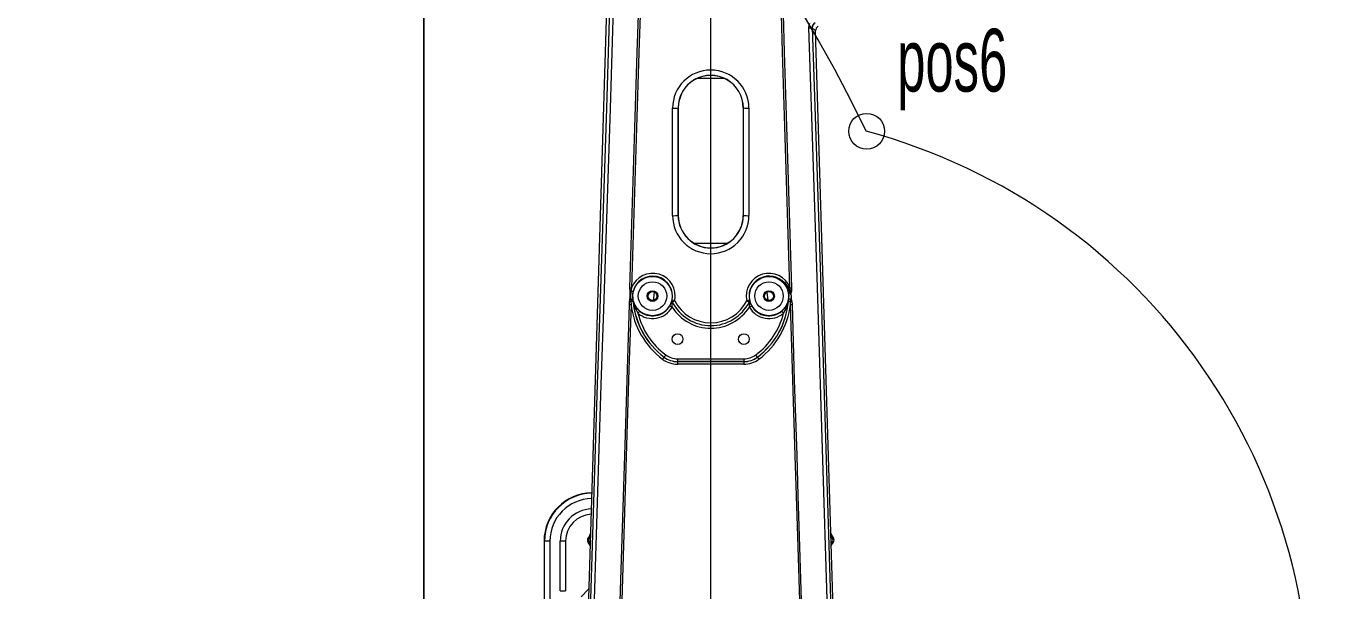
# Model space of a CAD drawing. Header units: millimetres. Extents: x 20 to 768, y 29 to 540.
# Drawn here: x 164.8 to 237.7, y 385.2 to 416.7 of the extents above; entities that cross this region are included whole.
import ezdxf

# ---------------------------------------------------------------- set-up
doc = ezdxf.new("R2010")
doc.units = ezdxf.units.MM
doc.linetypes.add('CENTERX2', pattern=[20.32, 12.7, -2.54, 2.54, -2.54])
doc.styles.add('SLDTEXTSTYLE0', font='TXT', dxfattribs={"width": 0.605})
doc.dimstyles.new('SLDDIMSTYLE0', dxfattribs={"dimtxt": 3.5, "dimasz": 3.5, "dimexe": 0, "dimexo": 0.0625, "dimgap": 0.875, "dimtad": 1, "dimtoh": 1, "dimlfac": 10, "dimrnd": 1e-09, "dimzin": 12, "dimdsep": 46, "dimtxsty": 'SLDTEXTSTYLE0', "dimsah": 1, "dimcen": 0.09, "dimadec": 0, "dimazin": 0, "dimtfac": 1, "dimtdec": 3, "dimtofl": 0, "dimtmove": 0, "dimatfit": 3, "dimfxl": 1, "dimfrac": 2, "dimtolj": 1, "dimtzin": 12, "dimarcsym": 0})

# ---------------------------------------------------------------- blocks, each defined once
blk = doc.blocks.new('Block3')
at = {"color": 7, "linetype": 'Continuous', "lineweight": 0, "insert": (562.37, 1324.94), "char_height": 35, "attachment_point": 1, "style": 'SLDTEXTSTYLE0'}
blk.add_mtext('pos6', dxfattribs=at)
blk = doc.blocks.new('*D11')
at = {"color": 7, "linetype": 'Continuous', "lineweight": 0, "transparency": 16777216}
for p, q in [((203.003, 512.502), (355.828, 512.502)), ((354.328, 252.399), (354.328, 512.502)), ((232.505, 252.399), (355.828, 252.399))]:
    blk.add_line(p, q, dxfattribs=at)
for points in [[(354.328, 512.502), (353.79, 509.002), (354.867, 509.002)], [(354.328, 252.399), (354.867, 255.899), (353.79, 255.899)]]:
    blk.add_solid(points, dxfattribs=at)
at = {"color": 7, "linetype": 'Continuous', "lineweight": 0, "transparency": 16777216, "insert": (349.816, 377.113), "char_height": 3.5, "attachment_point": 1, "rotation": 90, "style": 'SLDTEXTSTYLE0'}
blk.add_mtext('2601', dxfattribs=at)
blk = doc.blocks.new('SW_CENTERMARKSYMBOL_0')
at = {"color": 0, "linetype": 'Continuous', "lineweight": 0}
blk.add_line((0, 0.7), (0, 78.496), dxfattribs=at)

msp = doc.modelspace()

# ---------------------------------------------------------------- linework, layer by layer
at = {"color": 7, "linetype": 'Continuous', "lineweight": 0}
for p, q in [((187.001279, 333.205902), (187.001279, 466.742915)), ((187.001279, 466.742915), (187.002615, 330.445315)), ((187.002615, 330.445315), (187.001279, 466.742915))]:
    msp.add_line(p, q, dxfattribs=at)
at = {"color": 7, "linetype": 'Continuous', "lineweight": 15}
for p, q in [((197.654099, 432.715222), (196.005874, 378.715211)), ((208.849332, 416.392926), (208.668199, 416.56861)), ((209.999357, 378.715211), (208.849332, 416.392926)), ((200.870855, 406.088707), (200.870855, 412.088707)), ((201.18345, 412.101683), (201.18345, 406.101683)), ((201.192184, 412.101671), (201.18345, 412.101683)), ((201.192184, 412.101671), (201.192367, 412.102136)), ((201.192184, 406.101671), (201.192184, 412.101671)), ((201.192367, 406.102136), (201.192367, 412.102136)), ((204.812863, 412.102136), (204.812863, 406.102136)), ((204.813047, 412.101671), (204.812863, 412.102136)), ((204.813047, 412.101671), (204.82178, 412.101683)), ((204.813047, 412.101671), (204.813047, 406.101671)), ((204.82178, 406.101683), (204.82178, 412.101683)), ((205.134375, 412.088707), (205.134375, 406.088707)), ((201.192184, 406.101671), (201.18345, 406.101683)), ((201.192367, 406.102136), (201.192184, 406.101671)), ((204.812863, 406.102136), (204.813047, 406.101671)), ((204.813047, 406.101671), (204.82178, 406.101683)), ((198.502755, 401.894346), (198.495921, 402.069923)), ((198.502754, 401.894358), (198.55199, 401.900211)), ((198.506072, 401.862696), (198.502755, 401.894346)), ((198.506072, 401.862696), (198.547854, 401.866707)), ((198.551993, 401.900217), (198.547854, 401.866707)), ((198.583552, 402.066156), (198.551991, 401.900223)), ((198.665298, 401.863268), (198.658353, 401.832906)), ((207.478393, 401.75502), (207.485001, 401.530591)), ((198.466759, 401.130775), (198.473827, 401.295772)), ((198.473827, 401.295772), (198.474133, 401.30001)), ((198.474133, 401.30001), (198.487223, 401.398441)), ((198.487223, 401.398441), (198.491047, 401.42059)), ((198.487223, 401.398441), (198.53602, 401.388022)), ((198.491047, 401.42059), (198.534516, 401.412001)), ((198.534516, 401.412001), (198.536027, 401.388022)), ((198.53602, 401.388016), (198.545386, 401.292208)), ((198.545386, 401.292208), (198.545284, 401.290795)), ((198.545284, 401.290795), (198.554236, 401.127097)), ((198.647241, 401.426336), (198.650924, 401.404378)), ((198.650924, 401.404378), (198.669065, 401.321033)), ((207.451202, 401.12879), (207.46016, 401.290777)), ((207.46016, 401.290777), (207.460065, 401.292154)), ((207.531765, 401.299694), (207.53205, 401.295576)), ((207.53205, 401.295576), (207.538682, 401.132313)), ((200.398019, 398.193833), (200.40039, 398.197004)), ((201.152615, 398.096505), (201.152615, 397.946599)), ((201.152615, 398.096505), (204.852615, 398.096505)), ((204.852615, 397.946599), (201.152615, 397.946599)), ((201.152615, 397.943691), (201.152615, 397.946599)), ((204.852615, 398.096505), (204.852615, 397.946599)), ((204.852615, 397.943691), (204.852615, 397.946599)), ((205.607211, 398.193833), (205.604841, 398.197004)), ((193.703302, 387.927428), (193.703302, 370.810458)), ((193.703987, 387.927428), (193.703987, 370.810458)), ((193.703987, 387.927428), (193.727022, 387.927428)), ((193.727022, 381.749064), (193.727022, 387.927428)), ((194.026611, 387.927428), (193.727022, 387.927428)), ((194.026611, 387.927428), (194.026611, 381.749064)), ((194.602615, 385.15372), (194.602615, 387.927428)), ((194.902616, 387.927428), (194.602615, 387.927428)), ((194.902616, 387.927428), (194.902616, 385.15372)), ((196.211436, 387.871018), (196.15728, 387.869683)), ((196.279751, 387.688115), (196.15728, 387.869683)), ((209.72548, 387.688115), (209.847951, 387.869683)), ((209.847951, 387.869683), (209.793795, 387.871018)), ((194.602615, 385.15372), (194.902616, 385.15372))]:
    msp.add_line(p, q, dxfattribs=at)
at = {"color": 8, "linetype": 'Continuous', "lineweight": 15}
for p, q in [((206.136438, 401.820281), (206.189956, 401.361886)), ((193.703987, 387.927428), (193.703302, 387.927428)), ((196.282134, 387.766203), (196.211436, 387.871018)), ((209.793795, 387.871018), (209.723097, 387.766203))]:
    msp.add_line(p, q, dxfattribs=at)
at = {"color": 7, "linetype": 'Continuous', "lineweight": 15, "flags": 128}
for points in [[(198.111725, 435.36748), (198.09371, 434.779814), (198.020171, 432.380942), (197.907913, 428.70141), (197.795648, 425.021652), (197.68177, 421.342555), (197.564674, 417.664984), (197.381212, 412.065539), (197.19551, 406.467983), (197.009624, 400.870606), (196.873584, 396.675703), (196.742501, 392.478165), (196.484427, 384.072444)], [(196.299437, 384.089479), (196.557028, 392.484632), (196.688194, 396.688387), (196.824321, 400.889495), (197.010049, 406.485757), (197.195599, 412.082192), (197.37895, 417.680505), (197.504944, 421.640566), (197.627386, 425.602284), (197.748077, 429.564706), (197.868819, 433.526877)], [(198.495921, 402.069923), (198.771394, 410.987899), (198.901777, 415.19005), (198.965613, 417.29177), (199.030708, 419.394341)], [(199.121023, 419.391093), (199.055719, 417.288652), (198.99162, 415.187076), (198.860511, 410.984132), (198.583552, 402.066156)], [(207.423736, 402.060834), (207.142934, 411.055634), (207.013312, 415.222183), (206.947866, 417.306033), (206.883748, 419.390825)], [(206.974067, 419.394037), (207.037964, 417.309705), (207.103121, 415.226308), (207.232053, 411.059591), (207.511361, 402.064458)], [(208.476579, 416.561231), (208.498317, 416.741404), (208.535041, 416.837105)], [(209.520803, 384.072468), (209.244379, 393.077418), (209.150621, 396.077851), (209.054169, 399.077347), (208.955711, 402.075234), (208.658026, 411.072192), (208.476579, 416.561231)], [(208.662225, 416.578809), (208.843535, 411.090824), (209.141116, 402.091709), (209.239608, 399.090526), (209.336077, 396.087727), (209.42986, 393.083999), (209.705792, 384.089497)], [(205.927324, 402.665845), (206.222632, 402.7172), (206.616188, 402.666995), (206.970709, 402.489063), (207.123487, 402.355817), (207.252382, 402.198956), (207.359294, 402.011511), (207.400396, 401.91187), (207.433526, 401.809189), (207.448599, 401.754823), (207.452753, 401.741377), (207.455425, 401.734898), (207.456016, 401.733896), (207.456763, 401.732966), (207.457185, 401.732633), (207.45759, 401.732466), (207.457919, 401.732454), (207.458234, 401.732561), (207.458606, 401.732859), (207.45912, 401.733622), (207.460162, 401.736811), (207.461767, 401.750097), (207.462001, 401.803443), (207.434518, 402.015385), (207.423736, 402.060834)], [(207.478393, 401.75502), (207.476038, 401.718149), (207.47251, 401.70801), (207.46866, 401.702216), (207.465032, 401.699189), (207.46156, 401.697853), (207.457912, 401.697865), (207.454665, 401.699063), (207.45026, 401.702652), (207.444844, 401.711115), (207.434329, 401.750627), (207.42147, 401.83166), (207.397134, 401.9079), (207.308259, 402.040538), (207.216082, 402.172288)], [(198.658353, 401.832906), (198.638932, 401.708397), (198.647241, 401.426336)], [(207.511361, 402.064458), (207.503804, 401.882324), (207.478393, 401.75502)], [(197.93649, 384.003571), (198.241437, 393.877843), (198.35361, 397.504553), (198.466759, 401.130775)], [(198.554236, 401.127097), (198.440382, 397.503129), (198.327351, 393.875078), (198.02076, 384.001699)], [(198.669065, 401.321033), (198.671228, 401.321426), (198.672938, 401.321736)], [(198.677175, 401.297078), (198.67546, 401.296786), (198.673291, 401.296422)], [(199.03558, 400.760546), (199.033145, 400.757685), (199.027225, 400.750747), (199.01804, 400.739971), (199.005925, 400.725761), (198.991326, 400.708637), (198.97478, 400.689224), (198.956895, 400.668243), (198.938326, 400.646463)], [(200.716683, 401.061121), (200.719957, 401.059285), (200.727916, 401.054821), (200.740266, 401.047895), (200.756554, 401.038763), (200.776182, 401.02776), (200.798429, 401.015285), (200.822477, 401.001802), (200.847442, 400.987807)], [(205.157789, 400.987807), (205.182755, 401.001802), (205.206802, 401.015285), (205.229048, 401.02776), (205.248678, 401.038763), (205.264966, 401.047895), (205.277316, 401.054821), (205.285273, 401.059285), (205.288547, 401.061121)], [(206.969651, 400.760546), (207.13616, 400.935564), (207.289108, 401.202032), (207.308009, 401.251319), (207.322654, 401.294187), (207.327995, 401.310536), (207.331195, 401.31971), (207.332292, 401.321736)], [(207.066904, 400.646463), (207.048337, 400.668243), (207.030451, 400.689224), (207.013905, 400.708637), (206.999306, 400.725761), (206.987192, 400.739971), (206.978005, 400.750747), (206.972086, 400.757685), (206.969651, 400.760546)], [(207.066904, 400.646463), (207.186591, 400.858793), (207.29714, 401.163718), (207.310819, 401.218781), (207.321368, 401.266453), (207.325163, 401.284602), (207.327372, 401.294795), (207.327884, 401.296732), (207.328057, 401.297078)], [(207.33194, 401.296422), (207.329771, 401.296786), (207.328057, 401.297078)], [(207.332292, 401.321736), (207.334003, 401.321426), (207.336165, 401.321033)], [(207.336165, 401.321033), (207.356477, 401.416996), (207.358269, 401.428136)], [(207.984473, 384.001652), (207.853588, 388.208172), (207.783457, 390.45941), (207.711619, 392.710593), (207.578741, 396.920791), (207.451202, 401.12879)], [(207.538682, 401.132313), (207.665354, 396.923921), (207.797335, 392.713329), (207.868787, 390.462044), (207.938537, 388.21089), (208.06874, 384.003613)], [(200.40039, 398.197004), (200.40264, 398.200008), (200.408108, 398.20731), (200.416595, 398.218647), (200.427787, 398.23359), (200.441274, 398.251608), (200.45656, 398.272023), (200.473085, 398.294088), (200.490239, 398.317)], [(201.152615, 397.943691), (203.001352, 397.944883), (204.852615, 397.943691)], [(204.847084, 397.798082), (204.547256, 397.79844), (203.347385, 397.799239), (201.158146, 397.798082)], [(205.514993, 398.317), (205.532147, 398.294088), (205.548671, 398.272023), (205.563958, 398.251608), (205.577445, 398.23359), (205.588637, 398.218647), (205.597123, 398.20731), (205.602592, 398.200008), (205.604841, 398.197004)], [(196.152679, 388.086084), (196.168842, 388.085756), (196.205476, 388.085166)], [(209.799754, 388.085166), (209.815883, 388.085404), (209.852551, 388.086084)], [(195.778853, 384.82441), (196.172587, 385.247812), (196.206304, 385.281781)]]:
    msp.add_lwpolyline(points, dxfattribs=at)
at = {"color": 8, "linetype": 'Continuous', "lineweight": 15, "flags": 128}
for points in [[(203.751114, 413.744429), (203.593482, 413.744328), (202.252178, 413.744614)], [(202.076699, 404.546276), (202.41175, 404.546485), (203.917226, 404.546169)], [(199.813965, 401.364222), (199.820292, 401.478091), (199.866144, 401.81987)], [(196.205476, 388.085166), (196.27189, 388.205543), (196.297112, 388.256893)], [(196.290325, 388.034561), (196.283589, 388.038579), (196.257821, 388.053951), (196.236436, 388.0667), (196.220222, 388.076374), (196.209774, 388.082603), (196.205476, 388.085166)], [(196.286887, 387.921909), (196.286838, 387.921873), (196.261963, 387.905094), (196.241321, 387.891171), (196.22567, 387.880615), (196.215585, 387.873814), (196.211436, 387.871018)], [(209.70812, 388.256893), (209.733341, 388.205543), (209.799754, 388.085166)], [(209.799754, 388.085166), (209.795457, 388.082603), (209.78501, 388.076374), (209.768794, 388.0667), (209.747411, 388.053951), (209.721641, 388.038579), (209.714906, 388.034561)], [(209.793795, 387.871018), (209.789647, 387.873814), (209.77956, 387.880615), (209.76391, 387.891171), (209.743269, 387.905094), (209.718394, 387.921873), (209.718343, 387.921909)]]:
    msp.add_lwpolyline(points, dxfattribs=at)
at = {"color": 7, "linetype": 'Continuous', "lineweight": 15}
for centre, radius in [((211.701843, 410.79515), 1), ((199.752615, 401.601652), 1.095983), ((199.752615, 401.601652), 0.796166), ((206.252615, 401.601652), 1.095983), ((206.252615, 401.601652), 0.796166), ((199.752615, 401.601652), 0.3), ((199.752615, 401.601652), 0.25), ((206.252615, 401.601652), 0.3), ((206.252615, 401.601652), 0.25), ((201.152615, 399.201652), 0.3), ((204.852615, 399.201652), 0.3)]:
    msp.add_circle(centre, radius, dxfattribs=at)
at = {"color": 7, "linetype": 'CENTERX2', "lineweight": 0}
for centre, radius, start, end in [((203.002615, 378.501652), 134, 299.41474731, 180), ((203.002615, 378.501652), 130.743499, 314.29658528, 194.29658528), ((143.997116, 378.501652), 74.9945, 25.50539372, 205.5)]:
    msp.add_arc(centre, radius, start, end, dxfattribs=at)
at = {"color": 7, "linetype": 'Continuous', "lineweight": 15}
for centre, radius, start, end in [((208.927071, 416.596381), 0.265428, 111.50713183, 183.79604615), ((208.968667, 416.576771), 0.300579, 117.52469843, 181.55578406), ((208.470879, 417.610582), 1.049367, 270.3112149, 280.50633406), ((203.002615, 412.078954), 2.131782, 0.26214573, 179.73785427), ((203.002615, 412.102321), 1.819165, 359.97992576, 180.02007424), ((203.002615, 412.102279), 1.810432, 359.98076271, 180.01923729), ((200.947827, 414.006186), 1.919023, 267.70126154, 277.05274504), ((205.057404, 414.006196), 1.919033, 262.94727847, 272.29871495), ((200.947827, 408.006186), 1.919023, 267.70126154, 277.05274504), ((203.002615, 406.098438), 2.131782, 180.26154433, 359.73845567), ((203.002615, 406.101988), 1.819165, 180.00961021, 359.99038979), ((203.002615, 406.102001), 1.810432, 180.01043325, 359.98956675), ((205.057404, 408.006196), 1.919033, 262.94727847, 272.29871495), ((199.759988, 401.608622), 1.262275, 347.7677984, 158.74817156), ((199.749661, 401.599302), 1.116029, 347.94189673, 166.31859322), ((206.245297, 401.608442), 1.26229, 21.00132486, 192.22368051), ((206.254944, 401.59957), 1.115472, 107.0798913, 192.07829013), ((206.257111, 401.597614), 1.117979, 30.93264369, 107.15663381), ((206.224053, 401.597075), 1.146731, 351.5282673, 30.10668638), ((196.770591, 401.700368), 1.743057, 350.76352239, 5.3436117), ((198.78852, 407.855462), 5.792933, 267.10477285, 267.97231256), ((201.249584, 401.559908), 2.719093, 173.52143703, 183.11817716), ((198.472242, 401.422015), 0.451075, 65.63211701, 80.35037652), ((198.44904, 401.392381), 0.518172, 65.33270646, 78.54020526), ((207.226341, 407.894877), 5.837381, 271.93786932, 272.7986782), ((207.252178, 401.500193), 0.234799, 338.7004403, 7.43844892), ((206.679614, 401.247289), 0.853761, 3.5191293, 19.37977148), ((198.752738, 406.89093), 5.76725, 267.15772817, 268.02755532), ((198.842751, 406.077125), 4.795564, 265.58786828, 266.44368901), ((198.922902, 405.069109), 3.795721, 263.21002435, 264.29203101), ((198.751549, 400.155675), 1.274936, 94.69286279, 99.80133034), ((198.751907, 400.283549), 1.125369, 95.14826151, 101.05992706), ((198.648545, 400.400518), 0.896246, 88.41777288, 96.61597844), ((198.959238, 399.79624), 1.552158, 100.77470914, 105.46380801), ((203.014418, 401.671353), 4.493267, 186.95715107, 233.09451669), ((198.523725, 401.283408), 0.150131, 4.97292838, 14.51380959), ((199.89823, 401.715757), 1.287087, 197.82638046, 227.91479648), ((198.527609, 401.284075), 0.15013, 4.96860481, 14.52825773), ((202.991807, 401.666401), 4.334335, 184.89672562, 233.24259493), ((203.002615, 401.672455), 4.341699, 184.95992358, 233.17617267), ((200.903004, 401.812789), 2.284792, 193.04492484, 210.69538881), ((199.752615, 401.601652), 1.25517, 229.5527331, 330.72153156), ((199.752615, 401.601652), 1.105262, 229.5527331, 330.72153156), ((198.613277, 402.096687), 2.344508, 333.7876747, 341.84485781), ((200.980841, 401.337863), 0.14261, 168.55558875, 209.40910512), ((200.786572, 400.555178), 0.81281, 75.24342419, 86.15574632), ((199.044049, 401.186999), 1.814361, 353.69701083, 2.55359511), ((203.002615, 402.359386), 2.554606, 212.47321712, 327.52678288), ((202.227287, 398.872191), 2.76005, 116.5499839, 119.77623532), ((203.002615, 402.363186), 2.409386, 207.04036693, 332.95963307), ((203.002615, 402.363271), 2.254062, 206.96488489, 333.03511511), ((205.218659, 400.555175), 0.812813, 93.84413564, 104.75651533), ((203.778488, 398.873209), 2.758896, 60.22308949, 63.4506913), ((206.611737, 401.175569), 1.466021, 176.39159469, 187.35840849), ((205.024393, 401.337865), 0.142607, 330.58960519, 11.44400661), ((206.252615, 401.601652), 1.25517, 209.27846844, 310.4472669), ((206.928578, 401.907732), 1.845657, 197.06345378, 207.30353374), ((206.252615, 401.601652), 1.105262, 209.27846844, 310.4472669), ((203.002615, 401.672455), 4.341699, 306.82382733, 355.04007642), ((203.013696, 401.666251), 4.334052, 306.7556995, 355.1049379), ((202.991349, 401.671043), 4.492697, 306.90239995, 353.06769411), ((207.477691, 401.284072), 0.150198, 165.47732396, 175.03253983), ((207.481434, 401.283429), 0.150057, 165.48724249, 175.03275911), ((207.356642, 400.398414), 0.898348, 83.3830031, 91.57565039), ((207.044782, 399.790651), 1.557874, 74.53970124, 79.21996421), ((207.306515, 400.501382), 0.928199, 79.79559158, 86.80355021), ((207.260867, 406.943502), 5.817827, 271.87480788, 272.73704709), ((206.228908, 401.463237), 1.242987, 352.0887948, 357.77125181), ((207.096235, 405.096593), 3.821796, 275.46275068, 276.54360798), ((207.17593, 406.09023), 4.807862, 273.38917667, 274.24780132), ((203.002615, 401.672455), 4.19179, 194.16778322, 233.17617267), ((203.002615, 401.672455), 4.19179, 306.82382733, 345.83221678), ((199.114303, 399.016861), 1.524893, 322.01774017, 327.33487957), ((201.156617, 399.19792), 1.399838, 233.1051612, 270.06260819), ((201.150738, 399.20128), 1.257591, 233.23456036, 270.08552351), ((201.152615, 399.201652), 1.255055, 233.17617267, 270), ((201.152615, 399.201652), 1.105147, 233.17617267, 270), ((200.094902, 397.830601), 1.063742, 358.2481733, 6.10279722), ((205.911002, 397.830576), 1.064414, 173.89968623, 181.74934325), ((204.848752, 399.197507), 1.399426, 269.93168369, 306.90048614), ((204.852615, 399.201652), 1.105147, 270, 306.82382733), ((204.852615, 399.201652), 1.255055, 270, 306.82382733), ((204.854486, 399.201298), 1.257609, 269.91474389, 306.76517225), ((206.891448, 399.017246), 1.525539, 212.66672365, 217.98164145), ((196.402615, 387.927429), 2.699314, 90.70421092, 180), ((196.402615, 387.927429), 1.5, 92.66810465, 180), ((194.448567, 389.132983), 2, 328.43602525, 337.83924837), ((211.556664, 389.132983), 2, 202.16075163, 211.56397475), ((196.322972, 387.981455), 0.199867, 148.43324704, 214.00263234), ((196.377446, 387.982796), 0.200134, 149.23561593, 213.95303864), ((209.627783, 387.982794), 0.200135, 326.04766458, 30.7644776), ((209.682261, 387.981454), 0.199865, 325.997136, 31.56737897)]:
    msp.add_arc(centre, radius, start, end, dxfattribs=at)
at = {"color": 7, "linetype": 'Continuous', "lineweight": 0}
msp.add_arc((203.002615, 378.501652), 33.438664, 194.93556991, 74.95417518, dxfattribs=at)
at = {"color": 8, "linetype": 'Continuous', "lineweight": 15}
for radius, start in [(2.698629, 90.70483404), (2.675594, 90.72596665), (2.376005, 91.0381749), (1.8, 91.93092556)]:
    msp.add_arc((196.402615, 387.927429), radius, start, 180, dxfattribs=at)
at = {"color": 7, "linetype": 'Continuous', "lineweight": 15}
for centre, major_axis, ratio, start_param, end_param in [((208.632142, 417.86683), (-0.039789, 1.299998), 0.05238325, 3.004143492, 3.087629497), ((209.14963, 416.40124), (0.215953, -0.209462), 0.997178976, 2.850852517, 3.940835515)]:
    msp.add_ellipse(centre, major_axis=major_axis, ratio=ratio, start_param=start_param, end_param=end_param, dxfattribs=at)

# ---------------------------------------------------------------- block references
at = {"color": 7, "linetype": 'Continuous', "xscale": 0.1, "yscale": 0.1, "zscale": 0.1}
msp.add_blockref('Block3', (157.1688, 284.019878), dxfattribs=at)
at = {"color": 7, "linetype": 'Continuous', "lineweight": 0}
msp.add_blockref('SW_CENTERMARKSYMBOL_0', (203.002615, 378.501652), dxfattribs=at)

# ---------------------------------------------------------------- dimensions: what is measured, and where the dimension line sits
dim = msp.add_linear_dim(base=(354.328069, 512.501652), p1=(232.505365, 252.39864), p2=(203.002615, 512.501652), angle=90, text='2601', dimstyle='SLDDIMSTYLE0', dxfattribs=at)
dim.commit()
dim.dimension.update_dxf_attribs({"geometry": '*D11', "text_midpoint": (354.328069, 382.450146), "dimtype": 160})

doc.saveas('drawing.dxf')
